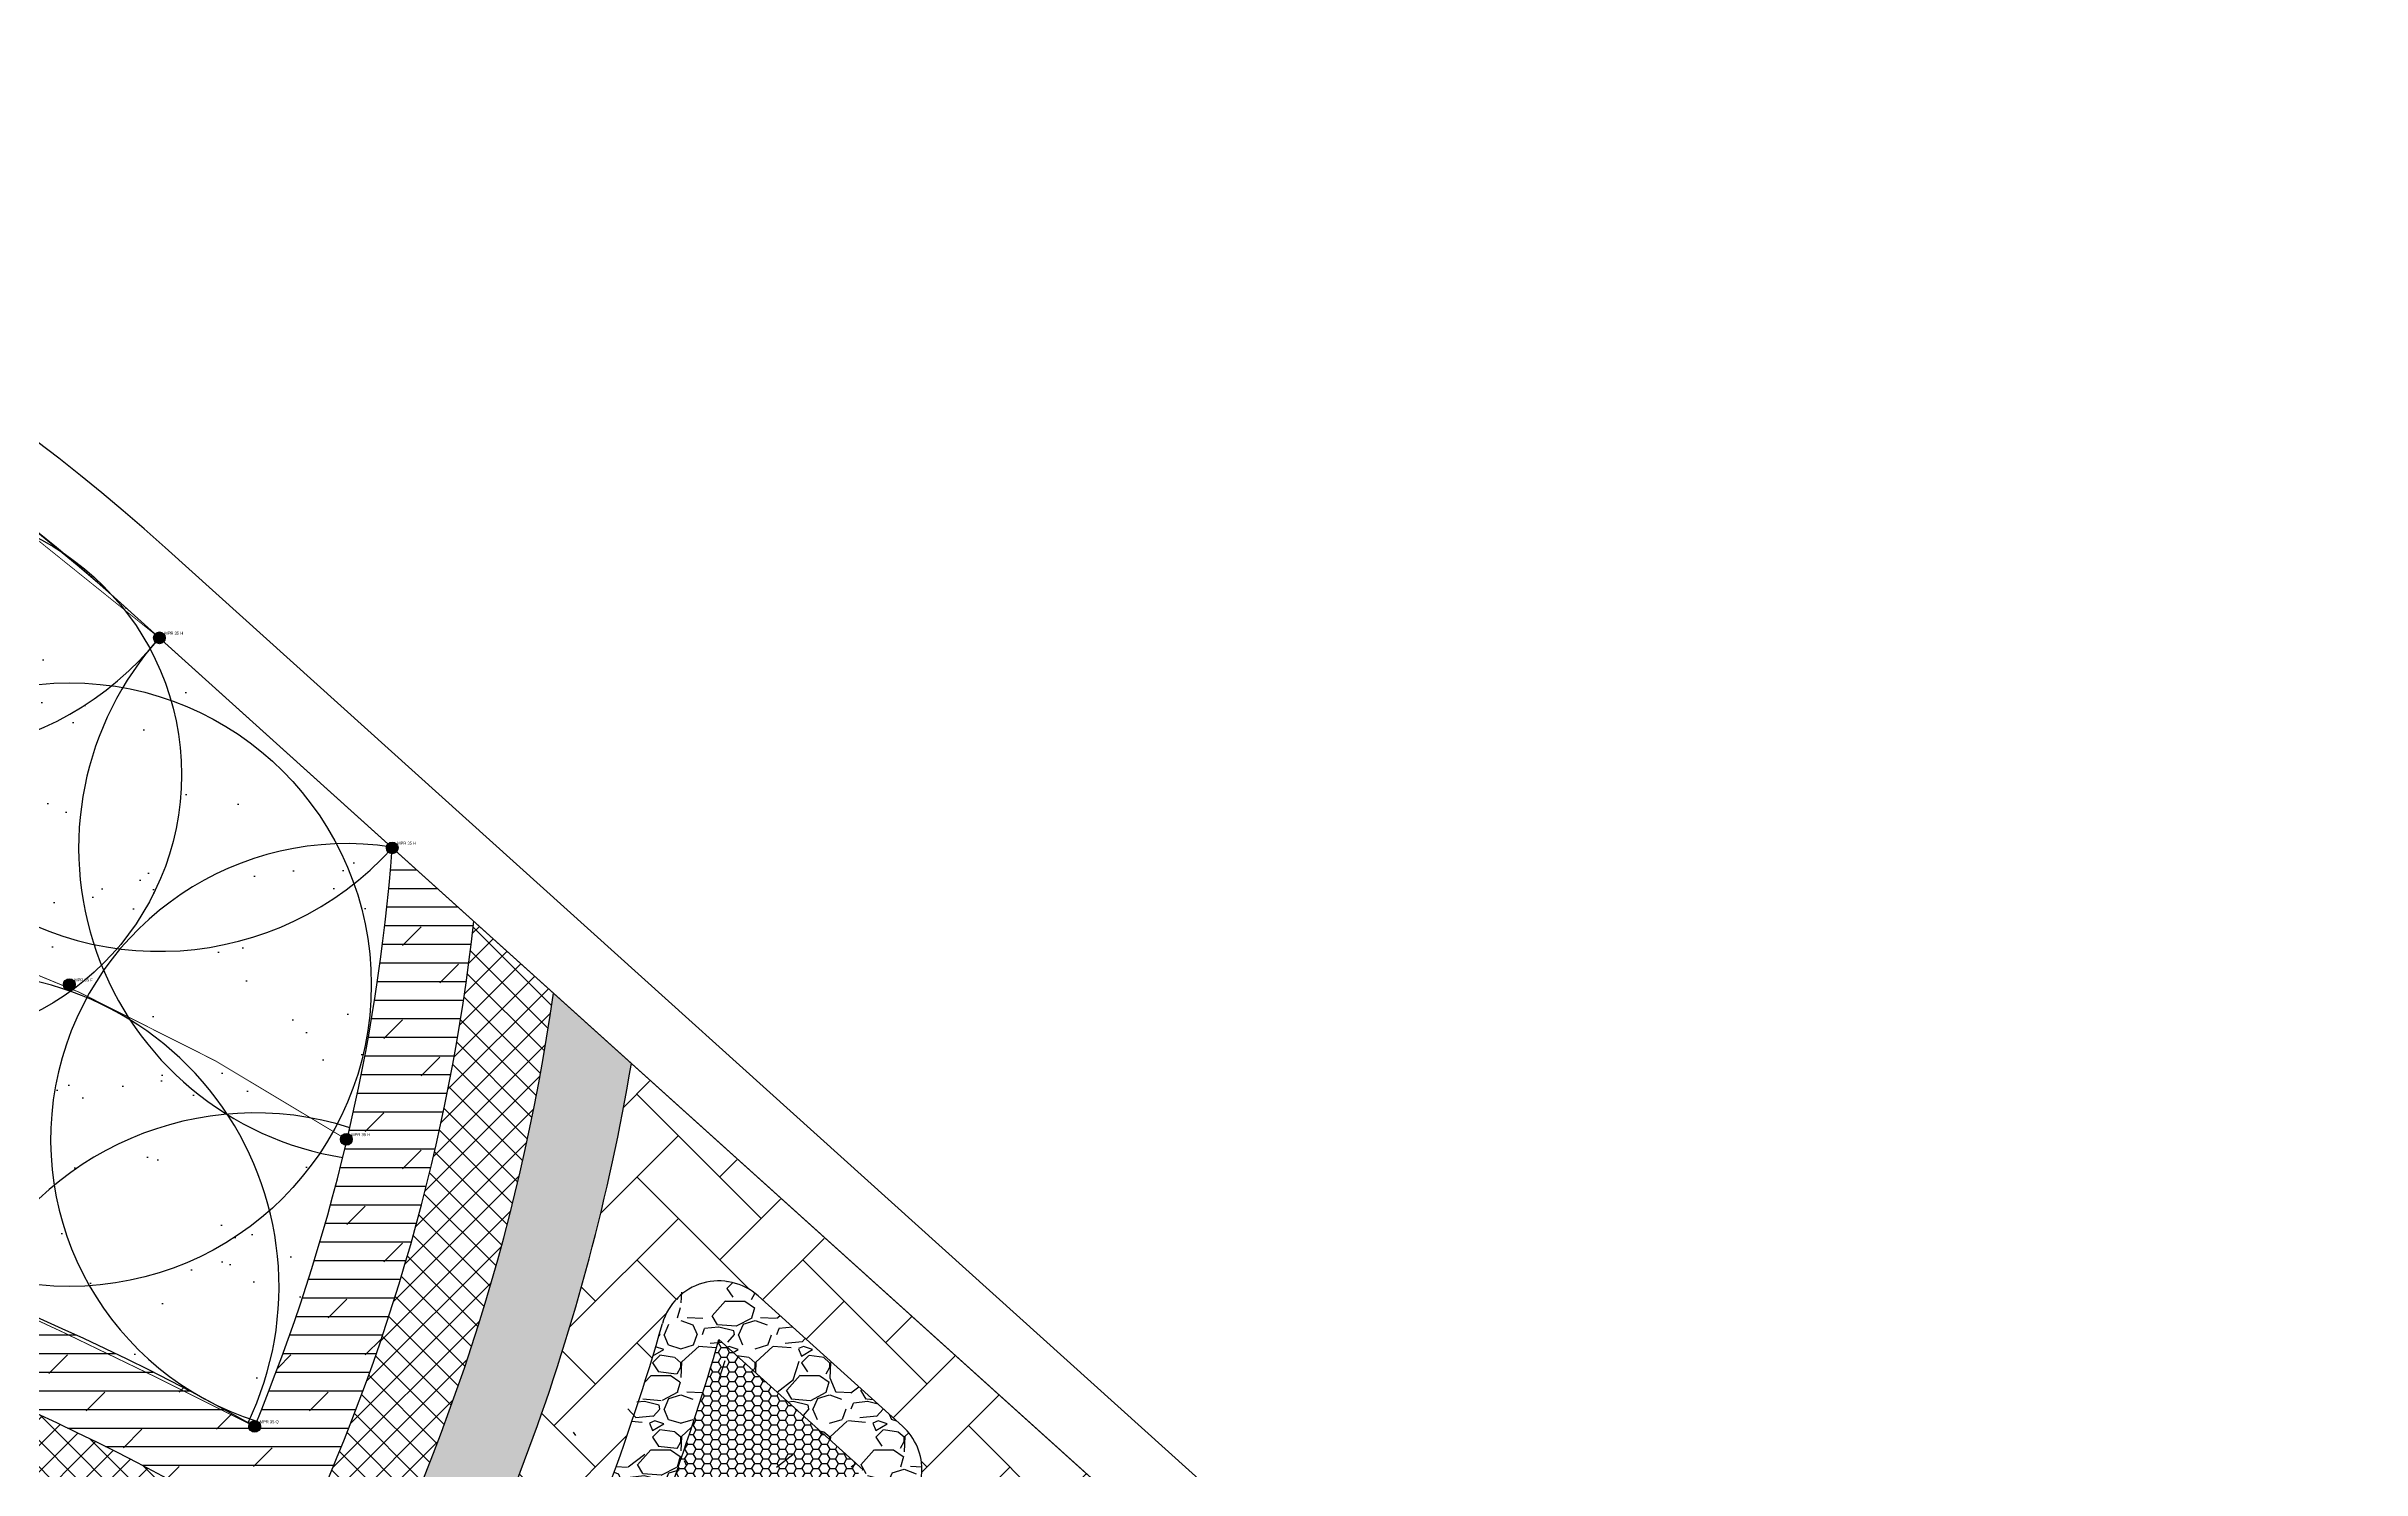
# Model space of a CAD drawing. Extents: x 671027 to 671592, y 802418 to 802669.
# Drawn here: x 671396.9 to 671475.9, y 802566.8 to 802615.4 of the extents above; entities that cross this region are included whole.
import ezdxf

# ---------------------------------------------------------------- set-up
doc = ezdxf.new("R2010")
doc.units = 0
doc.linetypes.add('1', pattern=[0])
for name, color, linetype in [('CIRCLE SPRAY', 140, 'Continuous'), ('Grass', 7, 'Continuous'), ('gravel', 7, 'Continuous'), ('Pipe-Lateral-10 Bars-32mm', 7, 'Continuous'), ('ROAD BORDER', 7, 'Continuous'), ('Roads boundry', 7, 'Continuous'), ('Rotor MPR', 172, 'Continuous'), ('shrubs-Gc', 7, 'Continuous')]:
    doc.layers.add(name, color=color, linetype=linetype)
doc.layers.add('Hardscape', color=80, linetype='1', lineweight=15)
doc.styles.get("Standard").update_dxf_attribs({"font": 'arial.ttf'})
doc.linetypes.add('32mm', pattern='A,0.5,-0.2,["32mm",Standard,S=0.1,R=0,X=-0.1,Y=-0.05],-0.5', length=1.2)

# ---------------------------------------------------------------- blocks, each defined once
blk = doc.blocks.new('Rotor mpr')
at = {"layer": 'Rotor MPR'}
h = blk.add_hatch(color=256, dxfattribs=at)
h.dxf.hatch_style = 1
h.paths.add_polyline_path([(-0.2, 0, 1), (0.2, 0, 1)])
at = {"layer": 'Rotor MPR', "color": 7}
blk.add_circle((0, 0), 0.2, dxfattribs=at)
blk.add_attdef('ROTOR.MPR', (0.1670934492722154, 0.1099080488784239), '', height=0.1, dxfattribs=at)

msp = doc.modelspace()

# ---------------------------------------------------------------- hatches: boundary and pattern name
at = {"layer": 'Grass', "linetype": 'ByBlock'}
h = msp.add_hatch(dxfattribs=at)
h.set_pattern_fill('AR-SAND', color=94, scale=0.1)
h.set_pattern_definition([(37.50000000000001, (0, 0), (-0.1600031295984046, 4.894132373293424), [0, -3.860800000000001, 0, -4.318000000000001, 0, -4.1275]), (7.499999999999999, (0, 0), (4.495232831380027, 7.168251005683543), [0, -2.0828, 0, -3.4798, 0, -1.3335]), (327.5, (-3.124199999962002, 0), (7.90992370241458, 0.01437184678545762), [0, -1.27, 0, -4.572, 0, -5.969]), (317.5, (-3.124199999962002, 0), (7.635564524722972, 2.229293232572163), [0, -0.635, 0, -2.9972, 0, -3.429])])
h.paths.add_polyline_path([(671399.3517907268, 802596.4636280818), (671408.6907236452, 802588.0441431054, -0.07917513163356485), (671403.9973471246, 802568.2984964466, 0.1631777206847239), (671353.7121392085, 802578.0871855326, 0.04541889867104872), (671351.3945393086, 802578.543524693, -0.3145919408780493), (671348.8005115428, 802580.7954504384), (671341.1779289816, 802611.1157745324, -0.2488504377992886)])
at = {"layer": 'gravel', "linetype": 'ByBlock'}
h = msp.add_hatch(dxfattribs=at)
h.set_pattern_fill('GRAVEL', color=250, scale=0.1)
h.set_pattern_definition([(228.0127875, (1.828800000017509, 2.540000000037253), (-20.32000000159581, -22.85999999858178), [0.34172144, -33.830483639565]), (184.969741, (1.600199999986216, 2.285999999963678), (30.47999998794051, 2.540000144697924), [0.5864047199999994, -58.05404889352396]), (132.5104471, (1.015999999945052, 2.23519999999553), (25.40000001072749, -27.93999999024596), [0.41348152, -40.9347227941]), (267.273689, (0.02540000004228204, 1.600199999986216), (2.540000005319725, 50.79999999973313), [0.5340045199999995, -52.86643742573797]), (292.83365418, (0, 1.066800000029616), (-12.70000000106341, 30.47999999955546), [0.5236336999999995, -51.83980774534397]), (357.2736889999999, (0.2031999999890104, 0.5842000000411645), (-50.79999999973313, 2.540000005319728), [0.5340045199999995, -52.86643742573797]), (37.69424047, (0.7365999999456108, 0.5587999999988824), (-33.01999999853589, -25.40000000190041), [0.70619366, -69.91311531424701]), (72.25532837, (1.295399999944493, 0.9906000000191852), (17.78000000477929, 55.87999999847886), [0.66671952, -66.005256601905]), (121.42956562, (1.498600000049919, 1.625600000028498), (-20.32000000288312, 33.01999999822602), [0.535813, -53.04554569871201]), (175.2363583, (1.219200000050478, 2.082799999974668), (27.93999999959953, -2.540000004389256), [0.6117132799999995, -29.97393694999998]), (222.3974378, (0.6095999999670312, 2.133599999942817), (-30.47999999902466, -27.94000000106399), [0.7910779200000001, -78.31677251217701]), (138.81407483, (2.540000000037253, 1.574799999943934), (-17.77999999893351, 15.24000000123918), [0.27000454, -26.730565824344]), (171.4692344, (2.336800000048243, 1.752600000007078), (33.02000000088966, -5.079999994237343), [0.51368198, -50.85463899704001]), (225, (1.828800000017509, 1.828800000017509), (-3.552713678800501e-16, -2.540000000000239), [0.35920934, -3.232893108428]), (203.19859051, (1.650999999954365, 2.133599999942817), (12.70000000034609, 5.079999999109334), [0.1934413199999999, -19.15062236889398]), (291.80140949, (1.473200000007637, 2.057400000048801), (-2.540000000531496, 7.619999999822872), [0.27356562, -13.40475299]), (30.96375653, (1.574799999943934, 1.803399999975227), (7.620000000186383, 5.079999999721125), [0.4443196599999997, -14.36629815290999]), (161.56505118, (1.955799999996088, 2.032000000006519), (5.080000000132583, -2.539999999733753), [0.32128714, -7.710898116828]), (16.389540334, (0, 2.057400000048801), (25.40000000000015, 7.620000000000243), [0.450088, -44.55882667253901]), (70.34617594, (0.4318000000203028, 2.184400000027381), (-10.16000000092932, -27.93999999967041), [0.37759894, -37.3822156782]), (293.19859051, (1.955799999996088, 2.540000000037253), (-5.079999999113262, 12.70000000035529), [0.3868800999999998, -18.95718358889398]), (343.6104596700001, (2.10820000001695, 2.184400000027381), (-25.40000000053229, 7.619999998222859), [0.4500879999999998, -44.55882667253996]), (339.44395478, (0, 0.4825999999884516), (-12.69999999999986, 5.080000000000211), [0.4340351999999997, -21.26773431310599]), (294.7751406, (0.4063999999780208, 0.33019999996759), (-12.70000001511693, 27.93999999312726), [0.36367212, -36.00359338072001]), (66.80140949, (1.98120000003837, 0), (5.079999999202299, 12.7000000003193), [0.3868801000000001, -18.957183588894]), (17.35402464, (2.133599999942817, 0.355600000009872), (-33.01999999934302, -10.16000000213246), [0.4257827400000001, -42.1523759802]), (69.44395478, (0.7365999999456108, 0), (-5.080000000088461, -12.69999999996463), [0.2170176, -21.48475191310601]), (101.309932474, (1.828800000017509, 0), (-2.5400000000004, 10.16000000000037), [0.1295146, -12.821994964526]), (165.963756532, (1.803399999975227, 0.1269999999785796), (7.619999999999513, -2.539999999999865), [0.5236337000000001, -9.949054589069]), (186.00900596, (1.295399999944493, 0.2539999999571592), (25.39999999986537, 2.540000001329354), [0.4852669999999997, -48.04136486333697]), (303.69006753, (1.574799999943934, 1.574799999943934), (-2.540000000352969, 5.079999999823702), [0.36632388, -8.79177635968]), (353.15722659, (1.77800000004936, 1.270000000018626), (43.18000000026569, -5.079999997739394), [0.6395567600000001, -63.316009065031]), (60.9453959, (2.412999999942258, 1.193800000008196), (-10.16000000027969, -17.77999999984025), [0.26150824, -25.88939231811]), (90, (2.540000000037253, 1.422400000039488), (-2.54, 2.54), [0.1524, -2.3876]), (120.25643716, (1.244599999976344, 0.33019999996759), (10.15999999875716, -17.7800000007098), [0.3528669600000001, -34.9339407732]), (48.01278749999999, (1.066800000029616, 0.6350000000093132), (20.32000000167534, 22.8599999985102), [0.6834428800000001, -33.488762199565]), (0, (1.523999999975786, 1.143000000040047), (2.54, 2.54), [0.6604000000000001, -1.8796]), (325.3048465, (2.184400000027381, 1.143000000040047), (25.40000000962153, -17.77999998625458), [0.40160956, -39.75931672414001]), (254.0546040999999, (2.514599999994971, 0.9144000000087544), (-2.539999999822557, -10.16000000004475), [0.36982908, -18.121650038772]), (207.64597536, (2.412999999942258, 0.5587999999988824), (-48.26000000177335, -25.39999999663075), [0.6021450999999994, -59.61246442293797]), (175.42607874, (1.879599999985658, 0.2793999999994412), (-33.01999999999883, 2.539999999999478), [0.6370294599999999, -63.06584645624])])
edge = h.paths.add_edge_path()
edge.add_arc((671344.3868694465, 802592.8980244967), 76.48678802096713, -25.416320107504305, -15.998444077087584, ccw=False)
edge.add_arc((671415.2771628769, 802559.2120898772), 2, 154.5836798924957, 311.0415033565571)
edge.add_arc((671514.9272235946, 802444.7453760711), 149.7654874158904, 126.4491387234535, 131.041503352715, ccw=False)
edge.add_arc((671424.7619859539, 802566.8231918478), 2, -53.55086127654646, 47.96386137537576)
edge.add_line((671426.1011843599, 802568.308637111), (671421.1729975863, 802572.7516280679))
edge.add_arc((671419.8337991802, 802571.2661828046), 2, 47.96386137537576, 164.0015559204352)
edge = h.paths.add_edge_path(flags=16)
edge.add_arc((671344.3868694468, 802592.8980244966), 78.48678802065807, -23.826502451123588, -15.998444333042016, ccw=False)
edge.add_arc((671416.6010780724, 802560.9631449378), 0.4752611960238309, 151.2367429350951, 299.2785820582257)
edge.add_arc((671514.9272235951, 802444.7453760705), 151.7654874166286, 126.44913872346089, 130.2670155583826, ccw=False)
edge.add_line((671424.761985954, 802566.8231918478), (671419.8337997734, 802571.2661822701))
at = {"layer": 'Hardscape'}
h = msp.add_hatch(dxfattribs=at)
h.set_pattern_fill('AR-HBONE', color=251, scale=0.5)
h.set_pattern_definition([(45, (-675480.1106416162, -802687.9175801403), (2.220446049250313e-16, 2.82842712474619), [6, -2]), (135, (-675478.6964280538, -802686.5033665779), (2.220446049250313e-16, 2.82842712474619), [6, -2])])
h.paths.add_polyline_path([(671420.9911363908, 802530.419079941, 0.3564185848566495), (671421.457726224, 802534.1852232465, 0.06502041347440585), (671410.2990935898, 802547.6679814993, -0.006819381750013298), (671413.1450974577, 802550.48329309, -0.06842806752082291), (671425.4409522585, 802535.348415333, 0.2955544622662496), (671428.3773668088, 802533.9284248347, -0.8097388147398058), (671436.7283291727, 802509.8479304744, 0.2955544622660227), (671435.3015456228, 802506.914810612, -0.06456998133780872), (671435.1735192551, 802488.5052329487, 0.005006434108123105), (671431.1285960067, 802488.4677008206, 0.06275886861352166), (671431.453391756, 802505.3621299329, 0.3564185848573256), (671428.7552606072, 802508.0307681201, -0.6422679723435928)])
h.paths.add_polyline_path([(671430.8233191636, 802513.0149070462, 1), (671429.1625349883, 802528.9859196634, 1)], flags=16)
h.paths.add_polyline_path([(671365.8973844853, 802565.7602576236, 0.3701304910562714), (671362.8714852475, 802563.2896480621, -0.2019685250240934), (671357.3660522815, 802554.8066346237, 0.3149719415910385), (671356.141968642, 802551.593358264), (671357.4391562757, 802546.4335388524), (671363.5906415065, 802521.9647942566, -0.01701694665333523), (671358.7221040309, 802520.8230006462), (671351.2928597111, 802550.3742837891, 0.3149717155074434), (671348.6947053735, 802552.626639411, -0.2220571350402036), (671339.2410025552, 802558.306080872, 0.3701306396925756), (671335.4750996266, 802559.3443304739, 0.1581078736661541), (671305.0695365685, 802530.8137644223, -0.01366064180112755), (671301.7376669926, 802533.0536133652, -0.1626782124827104), (671335.2536456073, 802563.6406283225, 0.2831624201260748), (671337.0342945128, 802566.2338611757, -0.2352225581305126), (671342.7238851048, 802576.3607711737, 0.3153520210887766), (671343.9514026123, 802579.5763759634), (671336.3750644987, 802609.7127536532, -0.01954959624762731), (671341.1834817751, 802611.0936872016), (671348.8005115428, 802580.7954504384, 0.314971715511892), (671351.3986658804, 802578.5430948165, -0.2556895341446855), (671361.6887799071, 802571.4333845822, 0.283162420133665), (671364.3650036139, 802569.7800867182, -0.1631994005964295), (671407.4944492271, 802555.2451177315, -0.0136606418011594), (671405.3439707501, 802551.8548787314, 0.1586283161576397)])
h.paths.add_polyline_path([(671349.2162935394, 802573.5703734223, 1), (671350.8770777148, 802557.5993608051, 1)], flags=16)
h = msp.add_hatch(dxfattribs=at)
h.set_pattern_fill('AR-HBONE', color=251, scale=0.5)
h.set_pattern_definition([(45, (-673847.9582241292, -801760.793578709), (0, 2.82842712474619), [6, -2]), (135, (-673846.5440105663, -801759.3793651466), (2.220446049250313e-16, 2.82842712474619), [6, -2])])
h.paths.add_polyline_path([(671278.3240163288, 802535.4435712302, -0.006934415861741222), (671284.9076873536, 802549.7409287744, 0.66462960352515), (671416.8447145295, 802580.6436905864), (671417.1021850156, 802580.4116054681), (671432.7317528373, 802566.3349022788, 0.1883416674879848), (671372.0840579804, 802478.4490603469, 0.01616380397232093), (671359.8151024525, 802473.9817937382, 0.1766349934288822)])
h.paths.add_polyline_path([(671337.0001669895, 802506.7903311895, -0.05351524479782128), (671358.8273917859, 802482.5062162419, 0.6304159940423829), (671369.4806571321, 802484.4383036533, -0.05428110816170177), (671381.431435129, 802514.8103934315, 0.706632681603334), (671375.0270462994, 802521.7265282344, -0.1143951784225377), (671340.5861008388, 802515.5045074828, 0.7059984922328879)], flags=16)
h.paths.add_polyline_path([(671294.6672586412, 802534.775833871, -0.0375203973870377), (671286.5393231298, 802542.8591383492, 0.544499667226283), (671284.8757265435, 802542.6254301436, 0.002109561052168651), (671282.8909447045, 802538.2952670405, 0.4436496554100509), (671283.4813783809, 802536.9351378863, -0.01785648479128385), (671293.6300657612, 802533.0939191355, 0.8558373785887041)], flags=16)
h.paths.add_polyline_path([(671416.5903739688, 802557.7036215719, -0.02004065313521632), (671425.9502038966, 802565.2144227157, 0.4743790038603573), (671426.1011843599, 802568.308637111), (671421.1729975862, 802572.7516280677, 0.554523892678824), (671417.9112615082, 802571.8174051103, -0.04111638270438389), (671413.4707367199, 802560.0704747204, 0.8130969758238349)], flags=16)
at = {"layer": 'shrubs-Gc', "linetype": 'ByBlock'}
h = msp.add_hatch(dxfattribs=at)
h.set_pattern_fill('DOLMIT', color=240, scale=0.1)
h.set_pattern_definition([(0, (0, 0), (0, 0.635), []), (45, (0, 0), (-1.269999134350098, 1.269999134350099), [0.8980256121069154, -1.796051224213831])])
h.paths.add_polyline_path([(671405.3690575797, 802563.9905983229, 0.1597826338689477), (671358.4267223006, 802575.5607631212, 0.1037414124038036), (671353.7121392085, 802578.0871855326, -0.1631777206847234), (671403.9973471246, 802568.2984964466, 0.0791751316335648), (671408.6907236452, 802588.0441431054), (671411.4710681401, 802585.5375324562, -0.083537026260446)])
at = {"layer": 'shrubs-Gc'}
h = msp.add_hatch(dxfattribs=at)
h.set_pattern_fill('ANSI37', color=74, scale=0.2)
h.set_pattern_definition([(45, (0, 0), (-0.4490128060534576, 0.4490128060534577), []), (135, (0, 0), (-0.4490128060534577, -0.4490128060534576), [])])
h.paths.add_polyline_path([(671406.5338147235, 802559.6392740925, 0.1631761958458701), (671360.9562039166, 802572.7070807088, 0.07356927205767784), (671358.4267223006, 802575.5607631212, -0.1597826338689475), (671405.3690575797, 802563.9905983229, 0.08353702626044594), (671411.4710681401, 802585.5375324562), (671414.1877117996, 802583.0883510907, -0.08816668761469468)])
h = msp.add_hatch(dxfattribs=at)
h.set_pattern_fill('AR-SAND', color=219, scale=0.01125)
h.set_pattern_definition([(37.50000000000001, (0, 0), (-0.01800035207982051, 0.5505898919955101), [0, -0.43434, 0, -0.485775, 0, -0.4643437499999999]), (7.499999999999999, (0, 0), (0.505713693530253, 0.8064282381393985), [0, -0.234315, 0, -0.3914775, 0, -0.15001875]), (327.5, (-0.3514725000131875, 0), (0.8898664165216401, 0.001616832763363982), [0, -0.142875, 0, -0.51435, 0, -0.6715125]), (317.5, (-0.3514725000131875, 0), (0.8590010090313343, 0.2507954886643683), [0, -0.07143749999999999, 0, -0.337185, 0, -0.3857625])])
h.paths.add_polyline_path([(671406.5338147235, 802559.6392740925, 0.08816668761469462), (671414.1877117996, 802583.0883510907), (671416.8519303807, 802580.6864333863, -0.09301726323245714), (671407.4944492271, 802555.2451177315, 0.1631994005962407), (671364.365003614, 802569.7800867183, -0.2831624201267741), (671361.6887799071, 802571.433384582, 0.02821709534654777), (671360.9562039166, 802572.7070807088, -0.1631761958458699)])
h = msp.add_hatch(dxfattribs=at)
h.set_pattern_fill('HONEY', color=1, scale=0.06)
h.set_pattern_definition([(0, (0, 0), (0.28575, 0.1649778387), [0.1905, -0.3809999999999999]), (120, (0, 0), (-0.2857499993756514, 0.1649778397814034), [0.1904999999999998, -0.3809999999999997]), (59.99999999999999, (0, 0), (6.243485461965292e-10, 0.3299556784814033), [-0.3809999999999999, 0.1905])])
edge = h.paths.add_edge_path()
edge.add_arc((671344.3868694468, 802592.8980244966), 78.48678802065807, -23.826502451123588, -15.998444333042016, ccw=False)
edge.add_arc((671416.6010780724, 802560.9631449378), 0.4752611960238309, 151.2367429350951, 299.2785820582257)
edge.add_arc((671514.9272235951, 802444.7453760705), 151.7654874166286, 126.44913872346089, 130.2670155583826, ccw=False)
edge.add_line((671424.761985954, 802566.8231918478), (671419.8337997734, 802571.2661822701))

# ---------------------------------------------------------------- linework, layer by layer
at = {"color": 0}
for p, q in [((671421.1729975863, 802572.7516280678), (671426.1011843599, 802568.308637111)), ((671419.8337997732, 802571.2661822703), (671424.761985954, 802566.8231918478))]:
    msp.add_line(p, q, dxfattribs=at)
at = {"color": 119}
for centre, radius, start, end in [((671344.3868693856, 802592.8980245129), 64.48678808370138, 337.5754697933857, 355.6832988515264), ((671344.3868693856, 802592.8980245129), 67.48678808370138, 334.6376143851005, 353.7385413958897), ((671344.3868693856, 802592.8980245129), 70.48678808370138, 331.8459549526622, 352.0001571510373), ((671364.2570917075, 802498.2036435333), 80.57652453130925, 60.44894450701098, 97.51979940567963), ((671364.2570917075, 802498.2036435333), 77.57652453130925, 57.99767371411347, 94.31020657908897), ((671364.2570917075, 802498.2036435333), 74.57652453130925, 55.46632599026278, 92.53684048831576)]:
    msp.add_arc(centre, radius, start, end, dxfattribs=at)
at = {"color": 0}
for centre, radius, start, end in [((671344.3868694465, 802592.8980244967), 73.48678802096713, 329.1777395374053, 350.434560288153), ((671419.8337991802, 802571.2661828046), 2, 47.96386137253298, 164.0015559227247), ((671344.3868694465, 802592.8980244967), 76.48678802096713, 334.5836798897952, 344.0015559227247), ((671344.3868694468, 802592.8980244966), 78.48678802065807, 336.173497548372, 344.0015556671057), ((671364.2570917075, 802498.2036435333), 71.57652453130815, 52.83792365378451, 89.91361833806336), ((671424.7619859539, 802566.8231918478), 2, 306.4491387271498, 47.96386137253298)]:
    msp.add_arc(centre, radius, start, end, dxfattribs=at)
at = {"layer": 'CIRCLE SPRAY', "color": 140}
for centre, radius in [((671392.4035051268, 802590.5396207131), 9.1), ((671397.674458621, 802583.3771532666), 10.3)]:
    msp.add_circle(centre, radius, dxfattribs=at)
for centre, radius, start, end in [((671392.4070230275, 802601.9149588324), 10.7, 150.7732679998963, 321.2058264550542), ((671400.7466210116, 802595.2111460768), 10.7, 141.285138601858, 317.9659535884397), ((671408.6906357042, 802588.0429782101), 10.7, 137.9389371983256, 260.9233768427176), ((671407.125717472, 802578.0959193324), 10.09041987126201, 81.18962524162839, 252.3807936008773), ((671394.1267266099, 802573.0658424571), 10.7, 334.3102809962614, 162.1862249513622), ((671403.9973471258, 802568.2984964495), 10.7, 72.33435385997811, 154.2559850290714)]:
    msp.add_arc(centre, radius, start, end, dxfattribs=at)
at = {"layer": 'Pipe-Lateral-10 Bars-32mm', "color": 5, "linetype": '32mm', "const_width": 0.03}
msp.add_lwpolyline([(671392.4080391246, 802601.9142689214), (671400.7441223387, 802595.2083759892), (671408.6906357042, 802588.0429782101)], dxfattribs=at)
for points in [[(671388.222529404, 802586.7495516487, -0.07403303769168385), (671407.125717472, 802578.0959193324)], [(671377.5577761205, 802577.6748213256), (671383.6107104776, 802576.4687343547, -0.05820392918040589), (671394.1267266099, 802573.0658424571, -0.01035433540940444), (671403.9973471258, 802568.2984964495, 1.082584995074285)]]:
    msp.add_lwpolyline(points, format="xyb", dxfattribs=at)
at = {"layer": 'ROAD BORDER', "color": 0}
msp.add_line((671473.3899792575, 802532.9978600132), (671400.9389915793, 802598.2952346008), dxfattribs=at)
msp.add_line((671473.3899792575, 802532.9978600132), (671400.9389915793, 802598.2952346008), dxfattribs=at)
at = {"layer": 'ROAD BORDER'}
msp.add_line((671399.3109252044, 802596.5005021308), (671471.751678475, 802531.1917736948), dxfattribs=at)
at = {"layer": 'ROAD BORDER', "color": 0}
msp.add_arc((671356.4183857847, 802548.8972016472), 66.5000000000467, 47.97284086875054, 151.0589456224405, dxfattribs=at)
msp.add_arc((671356.4183857847, 802548.8972016472), 66.5000000000467, 47.97284086875054, 151.0589456224405, dxfattribs=at)
at = {"layer": 'ROAD BORDER'}
msp.add_arc((671356.456576219, 802548.9662537088), 64.00000000004441, 47.96386137253298, 151.0499661306829, dxfattribs=at)
at = {"layer": 'Roads boundry'}
for p, q in [((671473.3899792575, 802532.9978600132), (671400.9389915793, 802598.2952346008)), ((671473.3899792575, 802532.9978600132), (671400.9389915793, 802598.2952346008)), ((671473.3899878359, 802532.9978841457), (671400.9390001578, 802598.2952587333)), ((671473.3899878359, 802532.9978841457), (671400.9390001578, 802598.2952587333)), ((671399.3109020885, 802596.5004911023), (671471.751655359, 802531.1917626665)), ((671399.3109252044, 802596.5005021308), (671471.751678475, 802531.1917736948))]:
    msp.add_line(p, q, dxfattribs=at)
at = {"layer": 'Roads boundry', "color": 3}
msp.add_lwpolyline([(671248.5910279385, 802451.9877095668, -0.06103334063775292), (671300.2366039508, 802580.0588673602, -0.4804273275002829), (671399.3166532884, 802596.50023423), (671471.7578529663, 802531.1958984801, -0.7201276442345739), (671452.8187047676, 802487.7241959309, 0.2244491123391406), (671290.8347020911, 802427.9603416859, -0.7647664495901305), (671248.5694266547, 802451.9070280312)], format="xyb", close=True, dxfattribs=at)
at = {"layer": 'Roads boundry'}
for centre in [(671356.4183857847, 802548.8972016472), (671356.4183857847, 802548.8972016472), (671356.4183943631, 802548.8972257797), (671356.4183943631, 802548.8972257797)]:
    msp.add_arc(centre, 66.5000000000467, 47.97284086875054, 151.0589456224405, dxfattribs=at)

# ---------------------------------------------------------------- block references
at = {"layer": 'Rotor MPR', "color": 7}
for p, values in [((671400.7466210116, 802595.2111460768), {'ROTOR.MPR': 'MPR 35 H'}), ((671408.6906357042, 802588.0429782101), {'ROTOR.MPR': 'MPR 35 H'}), ((671397.674458621, 802583.3771532666), {'ROTOR.MPR': 'MPR 35 F'}), ((671407.125717472, 802578.0959193324), {'ROTOR.MPR': 'MPR 35 H'}), ((671403.9973471258, 802568.2984964495), {'ROTOR.MPR': 'MPR 35 Q'})]:
    msp.add_blockref('Rotor mpr', p, dxfattribs=at).add_auto_attribs(values)

doc.saveas('drawing.dxf')
